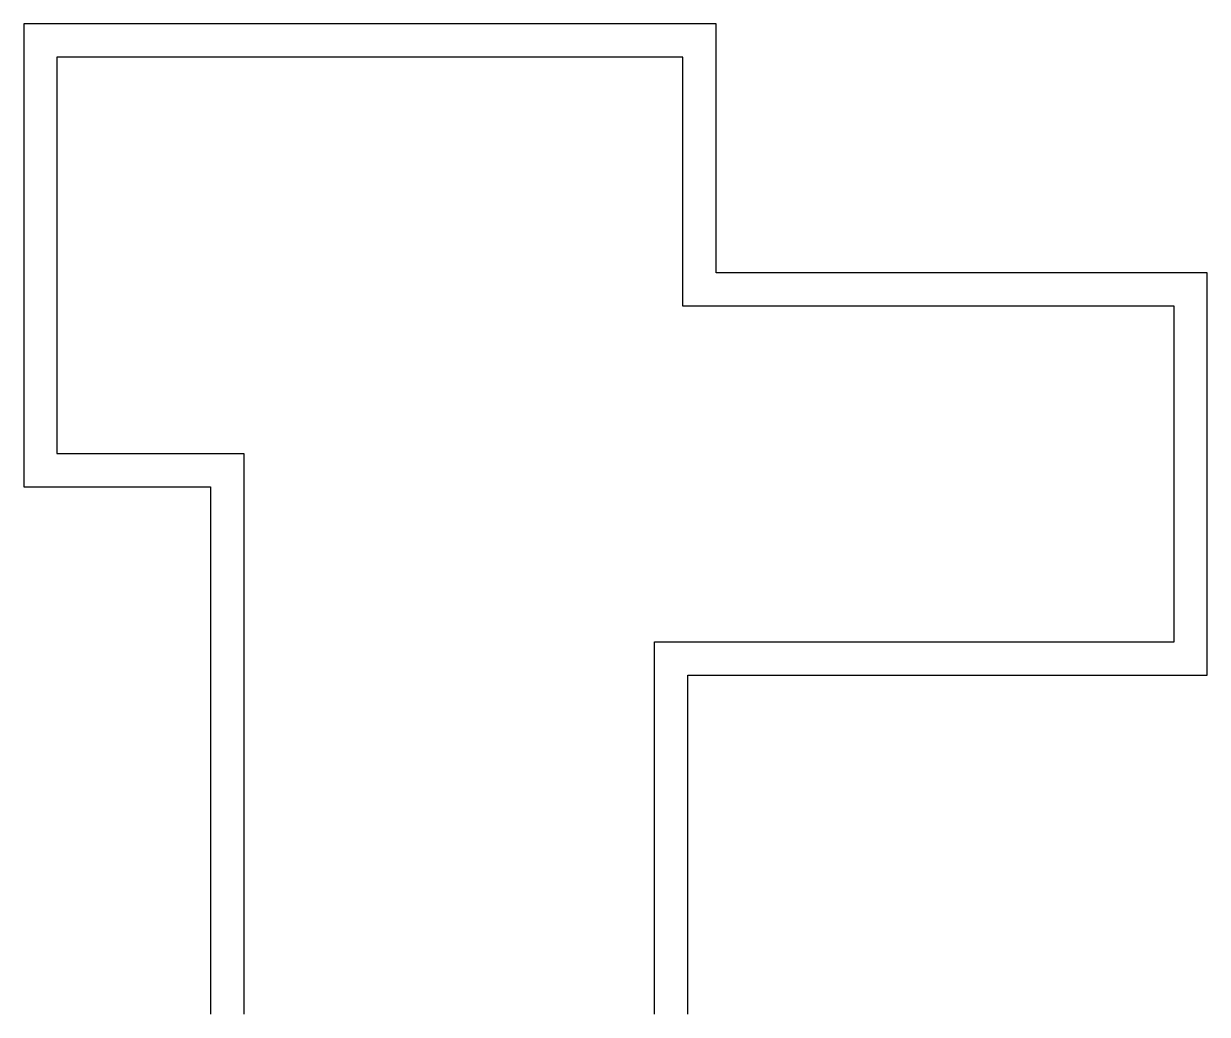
# Model space of a CAD drawing. Header units: millimetres. Extents: x 83 to 7545, y 615 to 6858.
import ezdxf

# ---------------------------------------------------------------- set-up
doc = ezdxf.new("R2010")
doc.units = ezdxf.units.MM
doc.layers.add('PP-BEAM', color=7, linetype='Continuous')

msp = doc.modelspace()

# ---------------------------------------------------------------- linework, layer by layer
at = {"layer": 'PP-BEAM'}
for points in [[(4269.5, 614.5), (4269.5, 2751.7), (7544.9, 2751.7), (7544.9, 5286.9), (4448, 5286.9), (4448, 6857.6), (83.3, 6857.6), (83.3, 3938.7), (1261.4, 3938.7), (1261.4, 614.5)], [(4059.5, 614.5), (4059.5, 2961.7), (7334.9, 2961.7), (7334.9, 5076.9), (4238, 5076.9), (4238, 6647.6), (293.3, 6647.6), (293.3, 4148.7), (1471.4, 4148.7), (1471.4, 614.5)]]:
    msp.add_lwpolyline(points, dxfattribs=at)

doc.saveas('drawing.dxf')
